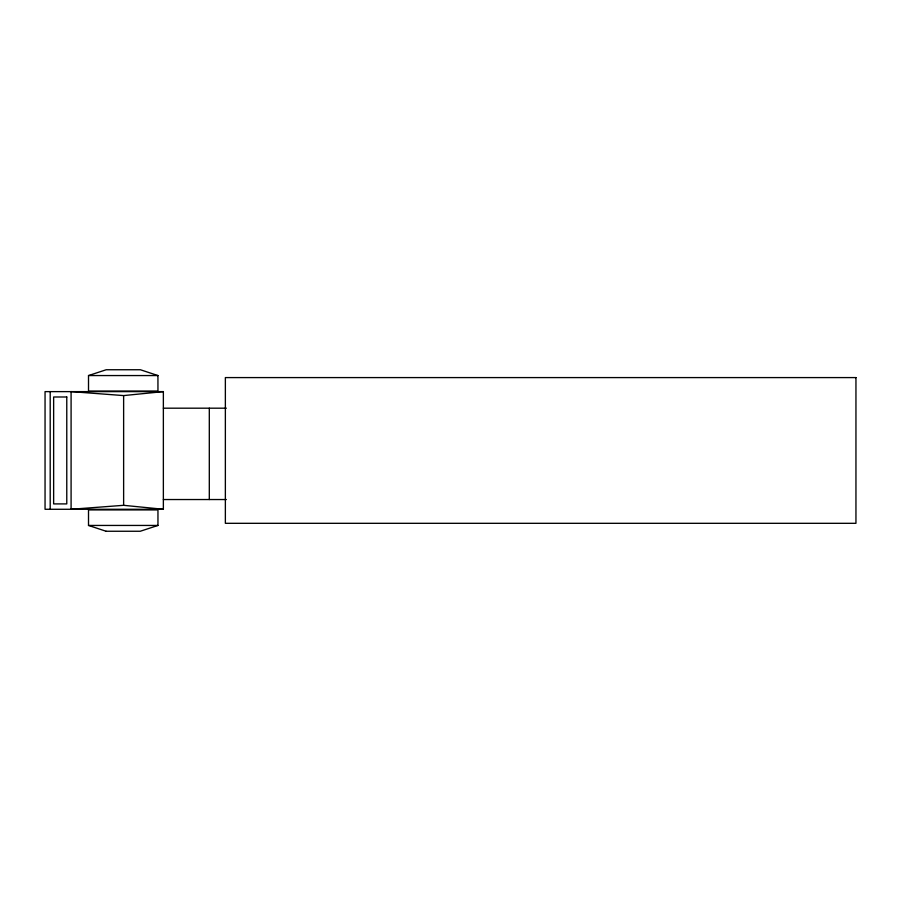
<?xml version="1.0" encoding="UTF-8"?>
<svg xmlns="http://www.w3.org/2000/svg" width="901" height="901" viewBox="0 0 901 901"><rect width="100%" height="100%" fill="white"/><g stroke="black" fill="none" stroke-linecap="round" stroke-linejoin="round"><path stroke-width="1.35" d="M88.512 375.559L106.205 369.748L140.398 369.748L157.934 375.559L157.957 391.079L88.512 391.079L88.512 375.559L157.957 375.559M106.081 531.252L88.512 525.441L88.512 509.921L157.957 509.921L157.957 525.441L140.263 531.252L106.07 531.252M72.925 509.324L71.089 509.279L71.089 391.62L123.628 395.584L163.363 391.62L163.363 509.279L45.05 509.279L45.05 391.62L163.363 391.62M71.089 509.279L123.628 505.315L163.363 509.279M163.363 408.187L226.32 408.187M163.363 499.537L226.32 499.537M88.512 525.441L157.957 525.441M209.302 408.187L209.302 499.537M123.628 395.584L123.628 505.315M50.197 391.62L50.197 509.279M855.95 377.587L225.363 377.587L225.363 523.312L855.95 523.312L855.95 377.587M66.775 396.992L53.643 396.992L53.643 503.907L66.775 503.907L66.775 396.992"/></g></svg>
